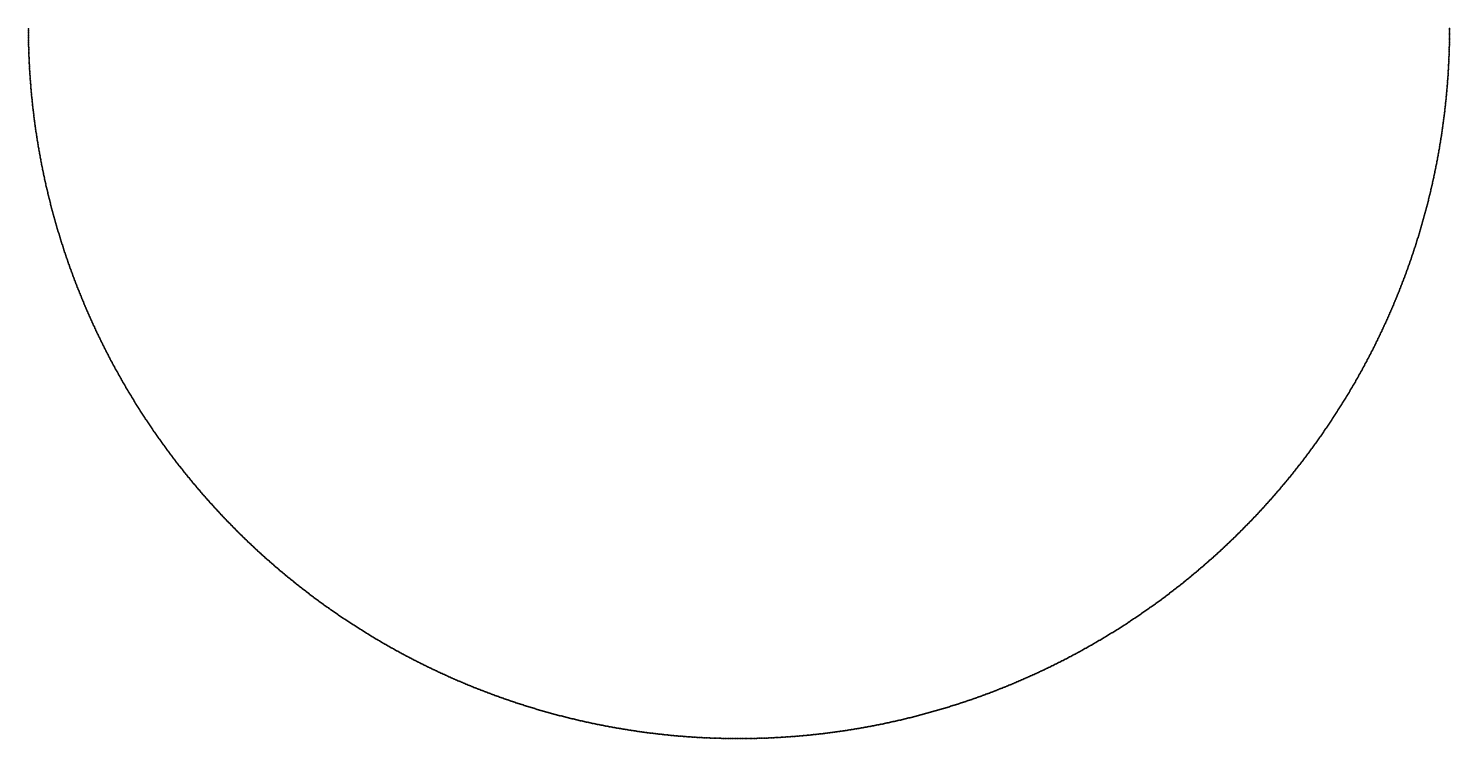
# Model space of a CAD drawing. Header units: metres. Extents: x -238 to 238, y -238 to 238.
# Drawn here: x -237.7 to 237.6, y -237.7 to -0.2 of the extents above; entities that cross this region are included whole.
import ezdxf

# ---------------------------------------------------------------- set-up
doc = ezdxf.new("R2010")
doc.units = ezdxf.units.M

msp = doc.modelspace()

# ---------------------------------------------------------------- linework, layer by layer
for p in [(-237.75, -0.3), (-237.75, -0.72), (-237.75, -1.13), (-237.74, -1.55), (-237.74, -1.96), (-237.74, -2.38), (-237.73, -2.79), (-237.73, -3.21), (-237.72, -3.62), (-237.71, -4.04), (-237.71, -4.45), (237.6, -4.72), (237.61, -3.89), (237.61, -4.31), (237.62, -3.48), (237.63, -2.23), (237.63, -2.65), (237.63, -3.06), (237.63, -3.06), (237.64, -0.57), (237.64, -0.99), (237.64, -1.4), (237.64, -1.82), (237.65, -0.16), (-237.7, -4.87), (-237.69, -5.28), (-237.68, -5.7), (-237.67, -6.11), (-237.66, -6.53), (-237.65, -6.94), (-237.64, -7.36), (-237.62, -7.77), (-237.61, -8.19), (-237.59, -8.6), (-237.58, -9.02), (-237.56, -9.43), (237.47, -9.29), (237.49, -8.87), (237.5, -8.46), (237.51, -8.04), (237.53, -7.63), (237.54, -7.21), (237.55, -6.8), (237.56, -6.38), (237.57, -5.97), (237.58, -5.55), (237.59, -5.14), (-237.55, -9.85), (-237.53, -10.26), (-237.51, -10.68), (-237.49, -11.09), (-237.47, -11.51), (-237.45, -11.92), (-237.43, -12.34), (-237.41, -12.75), (-237.38, -13.17), (-237.36, -13.58), (-237.34, -13.99), (237.22, -14.26), (237.25, -13.85), (237.27, -13.43), (237.29, -13.02), (237.32, -12.6), (237.34, -12.19), (237.36, -11.77), (237.38, -11.36), (237.4, -10.95), (237.42, -10.53), (237.44, -10.12), (237.45, -9.7), (-237.31, -14.41), (-237.29, -14.82), (-237.26, -15.24), (-237.23, -15.65), (-237.21, -16.07), (-237.18, -16.48), (-237.15, -16.89), (-237.12, -17.31), (-237.09, -17.72), (-237.06, -18.14), (-237.03, -18.55), (-236.99, -18.96), (236.9, -18.82), (236.94, -18.4), (236.97, -17.99), (237, -17.57), (237.03, -17.16), (237.06, -16.75), (237.09, -16.33), (237.12, -15.92), (237.14, -15.5), (237.17, -15.09), (237.2, -14.68), (-236.96, -19.38), (-236.93, -19.79), (-236.89, -20.21), (-236.85, -20.62), (-236.82, -21.03), (-236.78, -21.45), (-236.74, -21.86), (-236.71, -22.27), (-236.67, -22.69), (-236.63, -23.1), (-236.59, -23.51), (236.5, -23.36), (236.54, -22.95), (236.58, -22.54), (236.62, -22.13), (236.66, -21.71), (236.69, -21.3), (236.73, -20.89), (236.77, -20.47), (236.8, -20.06), (236.84, -19.64), (236.87, -19.23), (-236.54, -23.92), (-236.5, -24.34), (-236.46, -24.75), (-236.42, -25.16), (-236.37, -25.58), (-236.33, -25.99), (-236.28, -26.4), (-236.23, -26.81), (-236.19, -27.23), (-236.14, -27.64), (-236.09, -28.05), (-236.04, -28.46), (235.96, -28.32), (236.01, -27.9), (236.06, -27.49), (236.1, -27.08), (236.15, -26.67), (236.2, -26.25), (236.24, -25.84), (236.29, -25.43), (236.33, -25.02), (236.37, -24.6), (236.42, -24.19), (236.46, -23.78), (-235.99, -28.88), (-235.94, -29.29), (-235.89, -29.7), (-235.84, -30.11), (-235.78, -30.52), (-235.73, -30.93), (-235.68, -31.35), (-235.62, -31.76), (-235.57, -32.17), (-235.51, -32.58), (-235.45, -32.99), (235.31, -33.26), (235.37, -32.84), (235.43, -32.43), (235.48, -32.02), (235.54, -31.61), (235.59, -31.2), (235.65, -30.79), (235.7, -30.38), (235.75, -29.96), (235.81, -29.55), (235.86, -29.14), (235.91, -28.73), (-235.39, -33.4), (-235.34, -33.81), (-235.28, -34.22), (-235.22, -34.64), (-235.16, -35.05), (-235.09, -35.46), (-235.03, -35.87), (-234.97, -36.28), (-234.91, -36.69), (-234.84, -37.1), (-234.78, -37.51), (-234.71, -37.92), (234.63, -37.77), (234.7, -37.36), (234.76, -36.95), (234.83, -36.54), (234.89, -36.13), (234.95, -35.72), (235.01, -35.31), (235.08, -34.9), (235.14, -34.49), (235.2, -34.08), (235.25, -33.67), (-234.64, -38.33), (-234.58, -38.74), (-234.51, -39.15), (-234.44, -39.56), (-234.37, -39.96), (-234.3, -40.37), (-234.23, -40.78), (-234.16, -41.19), (-234.09, -41.6), (-234.01, -42.01), (-233.94, -42.42), (233.79, -42.68), (233.86, -42.27), (233.94, -41.86), (234.01, -41.45), (234.08, -41.05), (234.15, -40.64), (234.22, -40.23), (234.29, -39.82), (234.36, -39.41), (234.43, -39), (234.5, -38.59), (234.57, -38.18), (-233.86, -42.83), (-233.79, -43.23), (-233.71, -43.64), (-233.64, -44.05), (-233.56, -44.46), (-233.48, -44.87), (-233.4, -45.27), (-233.32, -45.68), (-233.24, -46.09), (-233.16, -46.5), (-233.08, -46.9), (-233, -47.31), (232.93, -47.16), (233.01, -46.76), (233.09, -46.35), (233.17, -45.94), (233.25, -45.54), (233.33, -45.13), (233.41, -44.72), (233.49, -44.31), (233.56, -43.91), (233.64, -43.5), (233.71, -43.09), (-232.92, -47.72), (-232.83, -48.12), (-232.75, -48.53), (-232.66, -48.94), (-232.58, -49.34), (-232.49, -49.75), (-232.4, -50.15), (-232.32, -50.56), (-232.23, -50.97), (-232.14, -51.37), (-232.05, -51.78), (-231.96, -52.18), (231.89, -52.04), (231.98, -51.63), (232.07, -51.23), (232.16, -50.82), (232.24, -50.41), (232.33, -50.01), (232.42, -49.6), (232.51, -49.2), (232.59, -48.79), (232.68, -48.38), (232.76, -47.98), (232.84, -47.57), (-231.87, -52.59), (-231.77, -52.99), (-231.68, -53.4), (-231.59, -53.8), (-231.49, -54.2), (-231.4, -54.61), (-231.3, -55.01), (-231.21, -55.42), (-231.11, -55.82), (-231.01, -56.22), (-230.91, -56.63), (-230.81, -57.03), (230.75, -56.89), (230.85, -56.48), (230.94, -56.08), (231.04, -55.68), (231.14, -55.27), (231.23, -54.87), (231.33, -54.46), (231.42, -54.06), (231.52, -53.66), (231.61, -53.25), (231.7, -52.85), (231.8, -52.44), (-230.71, -57.43), (-230.61, -57.83), (-230.51, -58.24), (-230.41, -58.64), (-230.31, -59.04), (-230.21, -59.44), (-230.1, -59.85), (-230, -60.25), (-229.89, -60.65), (-229.78, -61.05), (-229.68, -61.45), (229.5, -61.71), (229.61, -61.31), (229.72, -60.91), (229.82, -60.51), (229.93, -60.1), (230.03, -59.7), (230.14, -59.3), (230.24, -58.9), (230.34, -58.5), (230.45, -58.09), (230.55, -57.69), (230.65, -57.29), (-229.57, -61.85), (-229.46, -62.25), (-229.35, -62.65), (-229.24, -63.05), (-229.13, -63.45), (-229.02, -63.85), (-228.91, -64.25), (-228.8, -64.65), (-228.68, -65.05), (-228.57, -65.45), (-228.46, -65.85), (-228.34, -66.25), (228.16, -66.51), (228.28, -66.11), (228.39, -65.71), (228.51, -65.31), (228.62, -64.91), (228.73, -64.51), (228.85, -64.11), (228.96, -63.71), (229.07, -63.31), (229.18, -62.91), (229.29, -62.51), (229.4, -62.11), (-228.22, -66.65), (-228.11, -67.05), (-227.99, -67.45), (-227.87, -67.84), (-227.75, -68.24), (-227.63, -68.64), (-227.51, -69.04), (-227.39, -69.43), (-227.27, -69.83), (-227.15, -70.23), (-227.03, -70.62), (-226.9, -71.02), (226.72, -71.27), (226.84, -70.88), (226.97, -70.48), (227.09, -70.08), (227.21, -69.69), (227.33, -69.29), (227.45, -68.89), (227.57, -68.5), (227.69, -68.1), (227.81, -67.7), (227.93, -67.3), (228.04, -66.9), (-226.78, -71.42), (-226.65, -71.81), (-226.53, -72.21), (-226.4, -72.6), (-226.27, -73), (-226.15, -73.39), (-226.02, -73.79), (-225.89, -74.18), (-225.76, -74.58), (-225.63, -74.97), (-225.5, -75.36), (-225.37, -75.76), (225.18, -76.01), (225.31, -75.62), (225.44, -75.22), (225.57, -74.83), (225.7, -74.43), (225.83, -74.04), (225.96, -73.65), (226.09, -73.25), (226.22, -72.86), (226.34, -72.46), (226.47, -72.07), (226.59, -71.67), (-225.23, -76.15), (-225.1, -76.54), (-224.97, -76.94), (-224.83, -77.33), (-224.7, -77.72), (-224.56, -78.11), (-224.42, -78.51), (-224.29, -78.9), (-224.15, -79.29), (-224.01, -79.68), (-223.87, -80.07), (-223.73, -80.46), (223.53, -80.71), (223.67, -80.32), (223.81, -79.93), (223.95, -79.54), (224.09, -79.15), (224.23, -78.76), (224.37, -78.37), (224.5, -77.97), (224.64, -77.58), (224.77, -77.19), (224.91, -76.8), (225.04, -76.4), (-223.59, -80.85), (-223.45, -81.24), (-223.31, -81.63), (-223.16, -82.02), (-223.02, -82.41), (-222.88, -82.8), (-222.73, -83.19), (-222.58, -83.58), (-222.44, -83.97), (-222.29, -84.36), (-222.14, -84.74), (-222, -85.13), (-221.85, -85.52), (221.79, -85.38), (221.94, -84.99), (222.09, -84.61), (222.24, -84.22), (222.39, -83.83), (222.53, -83.44), (222.68, -83.05), (222.82, -82.66), (222.97, -82.27), (223.11, -81.88), (223.25, -81.49), (223.39, -81.1), (-221.7, -85.91), (-221.55, -86.29), (-221.4, -86.68), (-221.24, -87.07), (-221.09, -87.45), (-220.94, -87.84), (-220.79, -88.22), (-220.63, -88.61), (-220.48, -89), (-220.32, -89.38), (-220.16, -89.76), (-220.01, -90.15), (219.96, -90.01), (220.11, -89.63), (220.27, -89.24), (220.43, -88.86), (220.58, -88.47), (220.73, -88.09), (220.89, -87.7), (221.04, -87.31), (221.19, -86.93), (221.34, -86.54), (221.5, -86.16), (221.65, -85.77), (-219.85, -90.53), (-219.69, -90.92), (-219.53, -91.3), (-219.37, -91.68), (-219.21, -92.07), (-219.05, -92.45), (-218.89, -92.83), (-218.73, -93.21), (-218.56, -93.59), (-218.4, -93.98), (-218.24, -94.36), (-218.07, -94.74), (217.86, -94.98), (218.02, -94.6), (218.19, -94.22), (218.35, -93.84), (218.52, -93.46), (218.68, -93.08), (218.84, -92.69), (219, -92.31), (219.16, -91.93), (219.32, -91.55), (219.48, -91.16), (219.64, -90.78), (219.8, -90.4), (-217.91, -95.12), (-217.74, -95.5), (-217.57, -95.88), (-217.4, -96.26), (-217.24, -96.64), (-217.07, -97.02), (-216.9, -97.4), (-216.73, -97.78), (-216.56, -98.15), (-216.38, -98.53), (-216.21, -98.91), (-216.04, -99.29), (-215.87, -99.66), (215.82, -99.53), (215.99, -99.15), (216.17, -98.77), (216.34, -98.4), (216.51, -98.02), (216.68, -97.64), (216.85, -97.26), (217.02, -96.88), (217.19, -96.5), (217.36, -96.12), (217.53, -95.74), (217.69, -95.36), (-215.69, -100.04), (-215.52, -100.42), (-215.34, -100.79), (-215.16, -101.17), (-214.99, -101.54), (-214.81, -101.92), (-214.63, -102.29), (-214.45, -102.67), (-214.27, -103.04), (-214.09, -103.42), (-213.91, -103.79), (-213.73, -104.16), (-213.55, -104.54), (213.51, -104.4), (213.69, -104.03), (213.87, -103.66), (214.05, -103.28), (214.23, -102.91), (214.41, -102.53), (214.59, -102.16), (214.77, -101.78), (214.94, -101.41), (215.12, -101.03), (215.3, -100.66), (215.47, -100.28), (215.65, -99.9), (-213.37, -104.91), (-213.18, -105.28), (-213, -105.65), (-212.81, -106.03), (-212.63, -106.4), (-212.44, -106.77), (-212.26, -107.14), (-212.07, -107.51), (-211.88, -107.88), (-211.69, -108.25), (-211.5, -108.62), (-211.31, -108.99), (211.08, -109.22), (211.27, -108.86), (211.46, -108.49), (211.65, -108.12), (211.84, -107.75), (212.03, -107.38), (212.22, -107.01), (212.4, -106.64), (212.59, -106.26), (212.77, -105.89), (212.96, -105.52), (213.14, -105.15), (213.32, -104.78), (-211.12, -109.36), (-210.93, -109.73), (-210.74, -110.09), (-210.55, -110.46), (-210.35, -110.83), (-210.16, -111.2), (-209.97, -111.56), (-209.77, -111.93), (-209.57, -112.3), (-209.38, -112.66), (-209.18, -113.03), (-208.98, -113.39), (-208.79, -113.76), (208.55, -113.99), (208.75, -113.62), (208.95, -113.26), (209.14, -112.89), (209.34, -112.53), (209.54, -112.16), (209.73, -111.8), (209.93, -111.43), (210.12, -111.06), (210.32, -110.7), (210.51, -110.33), (210.7, -109.96), (210.89, -109.59), (-208.59, -114.12), (-208.39, -114.48), (-208.19, -114.85), (-207.99, -115.21), (-207.78, -115.57), (-207.58, -115.94), (-207.38, -116.3), (-207.18, -116.66), (-206.97, -117.02), (-206.77, -117.38), (-206.56, -117.75), (-206.36, -118.11), (-206.15, -118.47), (-205.94, -118.83), (205.91, -118.7), (206.12, -118.34), (206.32, -117.98), (206.53, -117.61), (206.73, -117.25), (206.94, -116.89), (207.14, -116.53), (207.34, -116.17), (207.55, -115.81), (207.75, -115.44), (207.95, -115.08), (208.15, -114.72), (208.35, -114.35), (-205.74, -119.18), (-205.53, -119.54), (-205.32, -119.9), (-205.11, -120.26), (-204.9, -120.62), (-204.69, -120.98), (-204.48, -121.33), (-204.26, -121.69), (-204.05, -122.05), (-203.84, -122.4), (-203.62, -122.76), (-203.41, -123.11), (-203.19, -123.47), (203.16, -123.34), (203.38, -122.99), (203.59, -122.63), (203.81, -122.27), (204.02, -121.92), (204.23, -121.56), (204.44, -121.2), (204.66, -120.85), (204.87, -120.49), (205.08, -120.13), (205.29, -119.77), (205.49, -119.41), (205.7, -119.06), (-202.98, -123.82), (-202.76, -124.18), (-202.54, -124.53), (-202.33, -124.89), (-202.11, -125.24), (-201.89, -125.59), (-201.67, -125.94), (-201.45, -126.3), (-201.23, -126.65), (-201.01, -127), (-200.79, -127.35), (-200.56, -127.7), (-200.34, -128.05), (200.09, -128.27), (200.31, -127.92), (200.53, -127.57), (200.76, -127.22), (200.98, -126.87), (201.2, -126.52), (201.42, -126.17), (201.64, -125.82), (201.86, -125.46), (202.08, -125.11), (202.3, -124.76), (202.51, -124.4), (202.73, -124.05), (202.95, -123.7), (-200.12, -128.4), (-199.89, -128.75), (-199.67, -129.1), (-199.44, -129.45), (-199.21, -129.79), (-198.99, -130.14), (-198.76, -130.49), (-198.53, -130.83), (-198.3, -131.18), (-198.07, -131.53), (-197.84, -131.87), (-197.61, -132.22), (-197.38, -132.56), (-197.15, -132.91), (197.13, -132.78), (197.36, -132.44), (197.59, -132.09), (197.82, -131.75), (198.05, -131.4), (198.28, -131.06), (198.51, -130.71), (198.73, -130.36), (198.96, -130.01), (199.19, -129.67), (199.41, -129.32), (199.64, -128.97), (199.86, -128.62), (-196.92, -133.25), (-196.69, -133.6), (-196.45, -133.94), (-196.22, -134.28), (-195.98, -134.62), (-195.75, -134.97), (-195.51, -135.31), (-195.28, -135.65), (-195.04, -135.99), (-194.8, -136.33), (-194.56, -136.67), (-194.32, -137.01), (-194.08, -137.35), (-193.84, -137.69), (193.82, -137.56), (194.06, -137.22), (194.3, -136.89), (194.54, -136.55), (194.78, -136.21), (195.02, -135.87), (195.25, -135.52), (195.49, -135.18), (195.72, -134.84), (195.96, -134.5), (196.19, -134.16), (196.43, -133.81), (196.66, -133.47), (196.89, -133.13), (-193.6, -138.02), (-193.36, -138.36), (-193.12, -138.7), (-192.88, -139.04), (-192.64, -139.37), (-192.39, -139.71), (-192.15, -140.05), (-191.9, -140.38), (-191.66, -140.72), (-191.41, -141.05), (-191.17, -141.38), (-190.92, -141.72), (-190.67, -142.05), (-190.42, -142.38), (190.15, -142.59), (190.4, -142.26), (190.65, -141.93), (190.9, -141.6), (191.14, -141.26), (191.39, -140.93), (191.64, -140.59), (191.88, -140.26), (192.13, -139.92), (192.37, -139.59), (192.61, -139.25), (192.86, -138.91), (193.1, -138.58), (193.34, -138.24), (193.58, -137.9), (-190.17, -142.72), (-189.92, -143.05), (-189.67, -143.38), (-189.42, -143.71), (-189.17, -144.04), (-188.92, -144.37), (-188.67, -144.7), (-188.42, -145.03), (-188.16, -145.36), (-187.91, -145.69), (-187.65, -146.01), (-187.4, -146.34), (-187.14, -146.67), (-186.89, -146.99), (-186.63, -147.32), (186.61, -147.2), (186.87, -146.88), (187.12, -146.55), (187.38, -146.22), (187.63, -145.89), (187.89, -145.57), (188.14, -145.24), (188.4, -144.91), (188.65, -144.58), (188.9, -144.25), (189.15, -143.92), (189.4, -143.59), (189.65, -143.26), (189.9, -142.93), (-186.37, -147.65), (-186.11, -147.97), (-185.85, -148.3), (-185.6, -148.62), (-185.34, -148.94), (-185.08, -149.27), (-184.81, -149.59), (-184.55, -149.91), (-184.29, -150.24), (-184.03, -150.56), (-183.77, -150.88), (-183.5, -151.2), (-183.24, -151.52), (-182.97, -151.84), (182.69, -152.04), (182.96, -151.72), (183.22, -151.4), (183.49, -151.08), (183.75, -150.76), (184.01, -150.44), (184.28, -150.12), (184.54, -149.8), (184.8, -149.47), (185.06, -149.15), (185.32, -148.83), (185.58, -148.5), (185.84, -148.18), (186.1, -147.85), (186.35, -147.53), (-182.71, -152.16), (-182.44, -152.48), (-182.18, -152.79), (-181.91, -153.11), (-181.64, -153.43), (-181.37, -153.75), (-181.1, -154.06), (-180.83, -154.38), (-180.56, -154.69), (-180.29, -155.01), (-180.02, -155.32), (-179.75, -155.64), (-179.48, -155.95), (-179.21, -156.27), (-178.93, -156.58), (178.65, -156.78), (178.92, -156.46), (179.2, -156.15), (179.47, -155.84), (179.74, -155.52), (180.01, -155.21), (180.28, -154.89), (180.55, -154.58), (180.82, -154.26), (181.09, -153.95), (181.36, -153.63), (181.63, -153.31), (181.89, -153), (182.16, -152.68), (182.43, -152.36), (-178.66, -156.89), (-178.39, -157.2), (-178.11, -157.51), (-177.84, -157.82), (-177.56, -158.13), (-177.28, -158.44), (-177.01, -158.75), (-176.73, -159.06), (-176.45, -159.37), (-176.17, -159.68), (-175.89, -159.99), (-175.62, -160.29), (-175.34, -160.6), (-175.05, -160.9), (-174.77, -161.21), (-174.49, -161.51), (174.48, -161.4), (174.76, -161.1), (175.04, -160.79), (175.33, -160.49), (175.61, -160.18), (175.88, -159.87), (176.16, -159.56), (176.44, -159.26), (176.72, -158.95), (177, -158.64), (177.27, -158.33), (177.55, -158.02), (177.83, -157.71), (178.1, -157.4), (178.37, -157.09), (-174.21, -161.82), (-173.93, -162.12), (-173.64, -162.43), (-173.36, -162.73), (-173.08, -163.03), (-172.79, -163.33), (-172.5, -163.64), (-172.22, -163.94), (-171.93, -164.24), (-171.65, -164.54), (-171.36, -164.84), (-171.07, -165.13), (-170.78, -165.43), (-170.49, -165.73), (-170.2, -166.03), (-169.91, -166.33), (169.91, -166.22), (170.2, -165.92), (170.49, -165.62), (170.77, -165.32), (171.06, -165.02), (171.35, -164.73), (171.64, -164.43), (171.92, -164.13), (172.21, -163.83), (172.5, -163.52), (172.78, -163.22), (173.07, -162.92), (173.35, -162.62), (173.63, -162.31), (173.92, -162.01), (174.2, -161.71), (-169.62, -166.62), (-169.33, -166.92), (-169.04, -167.21), (-168.75, -167.51), (-168.45, -167.8), (-168.16, -168.1), (-167.87, -168.39), (-167.57, -168.68), (-167.28, -168.97), (-166.98, -169.27), (-166.69, -169.56), (-166.39, -169.85), (-166.09, -170.14), (-165.8, -170.43), (-165.5, -170.72), (-165.2, -171.01), (165.2, -170.9), (165.49, -170.61), (165.79, -170.32), (166.09, -170.03), (166.39, -169.74), (166.68, -169.45), (166.98, -169.16), (167.27, -168.87), (167.57, -168.57), (167.86, -168.28), (168.16, -167.99), (168.45, -167.69), (168.74, -167.4), (169.03, -167.1), (169.32, -166.81), (169.62, -166.51), (-164.9, -171.29), (-164.6, -171.58), (-164.3, -171.87), (-164, -172.16), (-163.7, -172.44), (-163.4, -172.73), (-163.1, -173.01), (-162.8, -173.3), (-162.49, -173.58), (-162.19, -173.86), (-161.89, -174.15), (-161.58, -174.43), (-161.28, -174.71), (-160.97, -174.99), (-160.67, -175.27), (-160.36, -175.55), (-160.05, -175.83), (160.05, -175.73), (160.36, -175.45), (160.66, -175.17), (160.97, -174.89), (161.28, -174.61), (161.58, -174.32), (161.88, -174.04), (162.19, -173.76), (162.49, -173.48), (162.79, -173.19), (163.1, -172.91), (163.4, -172.62), (163.7, -172.34), (164, -172.05), (164.3, -171.76), (164.6, -171.48), (164.9, -171.19), (-159.75, -176.11), (-159.44, -176.39), (-159.13, -176.67), (-158.82, -176.95), (-158.51, -177.22), (-158.2, -177.5), (-157.89, -177.78), (-157.58, -178.05), (-157.27, -178.33), (-156.96, -178.6), (-156.65, -178.87), (-156.33, -179.15), (-156.02, -179.42), (-155.71, -179.69), (-155.39, -179.96), (-155.08, -180.24), (-154.77, -180.51), (154.77, -180.4), (155.08, -180.13), (155.4, -179.86), (155.71, -179.59), (156.02, -179.32), (156.34, -179.05), (156.65, -178.77), (156.96, -178.5), (157.27, -178.22), (157.58, -177.95), (157.89, -177.67), (158.2, -177.4), (158.51, -177.12), (158.82, -176.84), (159.13, -176.57), (159.44, -176.29), (159.75, -176.01), (-154.45, -180.78), (-154.13, -181.05), (-153.82, -181.31), (-153.5, -181.58), (-153.18, -181.85), (-152.87, -182.12), (-152.55, -182.38), (-152.23, -182.65), (-151.91, -182.92), (-151.59, -183.18), (-151.27, -183.44), (-150.95, -183.71), (-150.63, -183.97), (-150.31, -184.23), (-149.99, -184.5), (-149.66, -184.76), (-149.34, -185.02), (-149.02, -185.28), (149.02, -185.18), (149.34, -184.92), (149.67, -184.66), (149.99, -184.4), (150.31, -184.14), (150.63, -183.87), (150.95, -183.61), (151.27, -183.35), (151.59, -183.08), (151.91, -182.82), (152.23, -182.55), (152.55, -182.28), (152.87, -182.02), (153.19, -181.75), (153.5, -181.48), (153.82, -181.21), (154.14, -180.94), (154.45, -180.67), (-148.69, -185.54), (-148.37, -185.8), (-148.04, -186.06), (-147.72, -186.32), (-147.39, -186.57), (-147.07, -186.83), (-146.74, -187.09), (-146.41, -187.34), (-146.09, -187.6), (-145.76, -187.85), (-145.43, -188.11), (-145.1, -188.36), (-144.77, -188.61), (-144.44, -188.87), (-144.11, -189.12), (-143.78, -189.37), (-143.45, -189.62), (-143.12, -189.87), (-142.79, -190.12), (142.8, -190.03), (143.13, -189.78), (143.46, -189.53), (143.79, -189.27), (144.12, -189.02), (144.45, -188.77), (144.78, -188.52), (145.11, -188.26), (145.44, -188.01), (145.77, -187.76), (146.09, -187.5), (146.42, -187.25), (146.75, -186.99), (147.07, -186.73), (147.4, -186.48), (147.72, -186.22), (148.05, -185.96), (148.37, -185.7), (148.7, -185.44), (-142.46, -190.37), (-142.13, -190.62), (-141.79, -190.86), (-141.46, -191.11), (-141.13, -191.36), (-140.79, -191.6), (-140.46, -191.85), (-140.12, -192.1), (-139.79, -192.34), (-139.45, -192.58), (-139.11, -192.83), (-138.78, -193.07), (-138.44, -193.31), (-138.1, -193.55), (-137.76, -193.79), (-137.42, -194.03), (-137.09, -194.27), (-136.75, -194.51), (-136.41, -194.75), (136.08, -194.9), (136.42, -194.66), (136.76, -194.42), (137.09, -194.18), (137.43, -193.94), (137.77, -193.7), (138.11, -193.46), (138.45, -193.22), (138.78, -192.98), (139.12, -192.73), (139.46, -192.49), (139.79, -192.25), (140.13, -192), (140.46, -191.76), (140.8, -191.51), (141.13, -191.27), (141.47, -191.02), (141.8, -190.77), (142.13, -190.52), (142.47, -190.27), (-136.07, -194.99), (-135.73, -195.23), (-135.38, -195.46), (-135.04, -195.7), (-134.7, -195.93), (-134.36, -196.17), (-134.02, -196.4), (-133.67, -196.64), (-133.33, -196.87), (-132.99, -197.1), (-132.64, -197.33), (-132.3, -197.56), (-131.95, -197.8), (-131.61, -198.03), (-131.26, -198.26), (-130.91, -198.48), (-130.57, -198.71), (-130.22, -198.94), (-129.87, -199.17), (-129.52, -199.39), (-129.18, -199.62), (129.19, -199.53), (129.54, -199.31), (129.88, -199.08), (130.23, -198.85), (130.58, -198.63), (130.92, -198.4), (131.27, -198.17), (131.62, -197.94), (131.96, -197.71), (132.31, -197.48), (132.65, -197.25), (133, -197.01), (133.34, -196.78), (133.68, -196.55), (134.03, -196.31), (134.37, -196.08), (134.71, -195.84), (135.05, -195.61), (135.39, -195.37), (135.73, -195.14), (-128.83, -199.84), (-128.48, -200.07), (-128.13, -200.29), (-127.78, -200.52), (-127.43, -200.74), (-127.08, -200.96), (-126.73, -201.18), (-126.37, -201.4), (-126.02, -201.62), (-125.67, -201.84), (-125.32, -202.06), (-124.97, -202.28), (-124.61, -202.5), (-124.26, -202.72), (-123.9, -202.93), (-123.55, -203.15), (-123.19, -203.36), (-122.84, -203.58), (-122.48, -203.79), (-122.13, -204.01), (-121.77, -204.22), (121.43, -204.35), (121.79, -204.14), (122.14, -203.92), (122.5, -203.71), (122.85, -203.5), (123.21, -203.28), (123.56, -203.07), (123.92, -202.85), (124.27, -202.63), (124.63, -202.42), (124.98, -202.2), (125.33, -201.98), (125.68, -201.76), (126.04, -201.54), (126.39, -201.32), (126.74, -201.1), (127.09, -200.88), (127.44, -200.65), (127.79, -200.43), (128.14, -200.21), (128.49, -199.98), (128.84, -199.76), (-121.41, -204.43), (-121.06, -204.64), (-120.7, -204.85), (-120.34, -205.06), (-119.98, -205.27), (-119.63, -205.48), (-119.27, -205.69), (-118.91, -205.9), (-118.55, -206.11), (-118.19, -206.31), (-117.83, -206.52), (-117.47, -206.73), (-117.1, -206.93), (-116.74, -207.13), (-116.38, -207.34), (-116.02, -207.54), (-115.66, -207.74), (-115.29, -207.94), (-114.93, -208.14), (-114.57, -208.35), (-114.2, -208.54), (-113.84, -208.74), (-113.47, -208.94), (-113.11, -209.14), (113.13, -209.06), (113.49, -208.87), (113.86, -208.67), (114.22, -208.47), (114.58, -208.27), (114.95, -208.07), (115.31, -207.87), (115.67, -207.66), (116.04, -207.46), (116.4, -207.26), (116.76, -207.06), (117.12, -206.85), (117.48, -206.65), (117.84, -206.44), (118.2, -206.23), (118.56, -206.03), (118.92, -205.82), (119.28, -205.61), (119.64, -205.4), (120, -205.19), (120.36, -204.98), (120.72, -204.77), (121.07, -204.56), (-112.74, -209.34), (-112.38, -209.53), (-112.01, -209.73), (-111.65, -209.92), (-111.28, -210.12), (-110.91, -210.31), (-110.54, -210.51), (-110.18, -210.7), (-109.81, -210.89), (-109.44, -211.08), (-109.07, -211.27), (-108.7, -211.46), (-108.33, -211.65), (-107.96, -211.84), (-107.59, -212.03), (-107.22, -212.22), (-106.85, -212.4), (-106.48, -212.59), (-106.11, -212.78), (-105.74, -212.96), (-105.37, -213.14), (-104.99, -213.33), (-104.62, -213.51), (-104.25, -213.69), (-103.88, -213.88), (103.9, -213.8), (104.27, -213.62), (104.64, -213.44), (105.02, -213.26), (105.39, -213.07), (105.76, -212.89), (106.13, -212.7), (106.5, -212.52), (106.87, -212.33), (107.24, -212.14), (107.61, -211.96), (107.98, -211.77), (108.35, -211.58), (108.72, -211.39), (109.09, -211.2), (109.46, -211.01), (109.83, -210.82), (110.2, -210.62), (110.56, -210.43), (110.93, -210.24), (111.3, -210.04), (111.66, -209.85), (112.03, -209.65), (112.4, -209.46), (112.76, -209.26), (-103.5, -214.06), (-103.13, -214.24), (-102.75, -214.42), (-102.38, -214.6), (-102, -214.77), (-101.63, -214.95), (-101.25, -215.13), (-100.88, -215.3), (-100.5, -215.48), (-100.13, -215.66), (-99.75, -215.83), (-99.37, -216), (-98.99, -216.18), (-98.62, -216.35), (-98.24, -216.52), (-97.86, -216.69), (-97.48, -216.86), (-97.1, -217.03), (-96.72, -217.2), (-96.35, -217.37), (-95.97, -217.54), (-95.59, -217.71), (-95.21, -217.87), (-94.82, -218.04), (-94.44, -218.2), (-94.06, -218.37), (-93.68, -218.53), (93.32, -218.63), (93.71, -218.47), (94.09, -218.3), (94.47, -218.14), (94.85, -217.97), (95.23, -217.81), (95.61, -217.64), (95.99, -217.47), (96.37, -217.3), (96.75, -217.14), (97.13, -216.97), (97.51, -216.8), (97.88, -216.63), (98.26, -216.45), (98.64, -216.28), (99.02, -216.11), (99.39, -215.94), (99.77, -215.76), (100.15, -215.59), (100.52, -215.41), (100.9, -215.24), (101.28, -215.06), (101.65, -214.88), (102.03, -214.7), (102.4, -214.53), (102.78, -214.35), (103.15, -214.17), (103.52, -213.99), (-93.3, -218.69), (-92.92, -218.86), (-92.54, -219.02), (-92.15, -219.18), (-91.77, -219.34), (-91.39, -219.5), (-91, -219.66), (-90.62, -219.82), (-90.24, -219.98), (-89.85, -220.13), (-89.47, -220.29), (-89.08, -220.44), (-88.7, -220.6), (-88.31, -220.75), (-87.93, -220.91), (-87.54, -221.06), (-87.15, -221.21), (-86.77, -221.37), (-86.38, -221.52), (-85.99, -221.67), (-85.61, -221.82), (-85.22, -221.97), (-84.83, -222.11), (-84.44, -222.26), (-84.06, -222.41), (-83.67, -222.56), (-83.28, -222.7), (-82.89, -222.85), (-82.5, -222.99), (-82.11, -223.13), (-81.72, -223.28), (-81.33, -223.42), (81.36, -223.36), (81.75, -223.22), (82.14, -223.08), (82.53, -222.93), (82.92, -222.79), (83.31, -222.64), (83.69, -222.5), (84.08, -222.35), (84.47, -222.2), (84.86, -222.06), (85.25, -221.91), (85.63, -221.76), (86.02, -221.61), (86.41, -221.46), (86.79, -221.31), (87.18, -221.15), (87.57, -221), (87.95, -220.85), (88.34, -220.69), (88.72, -220.54), (89.11, -220.38), (89.49, -220.23), (89.88, -220.07), (90.26, -219.91), (90.64, -219.76), (91.03, -219.6), (91.41, -219.44), (91.79, -219.28), (92.18, -219.12), (92.56, -218.96), (92.94, -218.79), (-80.94, -223.56), (-80.55, -223.7), (-80.16, -223.84), (-79.77, -223.98), (-79.38, -224.12), (-78.99, -224.26), (-78.6, -224.4), (-78.2, -224.53), (-77.81, -224.67), (-77.42, -224.8), (-77.03, -224.94), (-76.63, -225.07), (-76.24, -225.21), (-75.85, -225.34), (-75.45, -225.47), (-75.06, -225.6), (-74.67, -225.73), (-74.27, -225.86), (-73.88, -225.99), (-73.48, -226.12), (-73.09, -226.25), (-72.69, -226.38), (-72.3, -226.5), (-71.9, -226.63), (-71.5, -226.75), (-71.11, -226.88), (-70.71, -227), (-70.32, -227.12), (-69.92, -227.25), (-69.52, -227.37), (-69.13, -227.49), (-68.73, -227.61), (-68.33, -227.73), (-67.93, -227.85), (-67.54, -227.97), (-67.14, -228.08), (66.77, -228.15), (67.17, -228.04), (67.57, -227.92), (67.96, -227.8), (68.36, -227.68), (68.76, -227.56), (69.16, -227.44), (69.55, -227.32), (69.95, -227.2), (70.35, -227.08), (70.74, -226.95), (71.14, -226.83), (71.53, -226.7), (71.93, -226.58), (72.33, -226.45), (72.72, -226.33), (73.12, -226.2), (73.51, -226.07), (73.91, -225.94), (74.3, -225.81), (74.69, -225.68), (75.09, -225.55), (75.48, -225.42), (75.88, -225.29), (76.27, -225.15), (76.66, -225.02), (77.05, -224.89), (77.45, -224.75), (77.84, -224.62), (78.23, -224.48), (78.62, -224.34), (79.01, -224.2), (79.41, -224.07), (79.8, -223.93), (80.19, -223.79), (80.58, -223.65), (80.97, -223.5), (-66.74, -228.2), (-66.34, -228.32), (-65.94, -228.43), (-65.54, -228.55), (-65.14, -228.66), (-64.74, -228.77), (-64.34, -228.89), (-63.94, -229), (-63.54, -229.11), (-63.14, -229.22), (-62.74, -229.33), (-62.34, -229.44), (-61.94, -229.55), (-61.54, -229.66), (-61.14, -229.76), (-60.74, -229.87), (-60.34, -229.97), (-59.94, -230.08), (-59.53, -230.18), (-59.13, -230.29), (-58.73, -230.39), (-58.33, -230.49), (-57.93, -230.59), (-57.52, -230.69), (-57.12, -230.79), (-56.72, -230.89), (-56.31, -230.99), (-55.91, -231.09), (-55.51, -231.19), (-55.1, -231.28), (-54.7, -231.38), (-54.29, -231.47), (-53.89, -231.57), (-53.49, -231.66), (-53.08, -231.76), (-52.68, -231.85), (-52.27, -231.94), (-51.87, -232.03), (-51.46, -232.12), (-51.06, -232.21), (-50.65, -232.3), (-50.25, -232.39), (-49.84, -232.47), (-49.43, -232.56), (-49.03, -232.65), (-48.62, -232.73), (-48.21, -232.82), (-47.81, -232.9), (47.84, -232.87), (48.25, -232.78), (48.65, -232.7), (49.06, -232.61), (49.47, -232.53), (49.87, -232.44), (50.28, -232.35), (50.68, -232.26), (51.09, -232.17), (51.49, -232.08), (51.9, -231.99), (52.3, -231.9), (52.71, -231.81), (53.11, -231.72), (53.52, -231.62), (53.92, -231.53), (54.33, -231.44), (54.73, -231.34), (55.14, -231.24), (55.54, -231.15), (55.94, -231.05), (56.35, -230.95), (56.75, -230.85), (57.15, -230.75), (57.55, -230.65), (57.96, -230.55), (58.36, -230.45), (58.76, -230.35), (59.16, -230.25), (59.57, -230.14), (59.97, -230.04), (60.37, -229.93), (60.77, -229.83), (61.17, -229.72), (61.57, -229.61), (61.97, -229.5), (62.37, -229.4), (62.78, -229.29), (63.18, -229.18), (63.58, -229.07), (63.98, -228.95), (64.38, -228.84), (64.77, -228.73), (65.17, -228.62), (65.57, -228.5), (65.97, -228.39), (66.37, -228.27), (-47.4, -232.98), (-46.99, -233.06), (-46.59, -233.15), (-46.18, -233.23), (-45.77, -233.31), (-45.37, -233.39), (-44.96, -233.47), (-44.55, -233.54), (-44.14, -233.62), (-43.73, -233.7), (-43.33, -233.77), (-42.92, -233.85), (-42.51, -233.92), (-42.1, -234), (-41.69, -234.07), (-41.28, -234.14), (-40.87, -234.21), (-40.47, -234.28), (-40.06, -234.36), (-39.65, -234.42), (-39.24, -234.49), (-38.83, -234.56), (-38.42, -234.63), (-38.01, -234.7), (-37.6, -234.76), (-37.19, -234.83), (-36.78, -234.89), (-36.37, -234.95), (-35.96, -235.02), (-35.55, -235.08), (-35.14, -235.14), (-34.73, -235.2), (-34.32, -235.26), (-33.91, -235.32), (-33.49, -235.38), (-33.08, -235.44), (-32.67, -235.5), (-32.26, -235.55), (-31.85, -235.61), (-31.44, -235.66), (-31.03, -235.72), (-30.62, -235.77), (-30.2, -235.82), (-29.79, -235.88), (-29.38, -235.93), (-28.97, -235.98), (-28.56, -236.03), (-28.14, -236.08), (-27.73, -236.13), (-27.32, -236.18), (-26.91, -236.22), (-26.49, -236.27), (-26.08, -236.32), (-25.67, -236.36), (-25.26, -236.4), (-24.84, -236.45), (-24.43, -236.49), (-24.02, -236.53), (-23.6, -236.57), (-23.19, -236.62), (-22.78, -236.66), (-22.36, -236.69), (-21.95, -236.73), (-21.54, -236.77), (-21.12, -236.81), (-20.71, -236.84), (-20.3, -236.88), (-19.88, -236.92), (-19.47, -236.95), (-19.06, -236.98), (-18.64, -237.02), (-18.23, -237.05), (-17.81, -237.08), (-17.4, -237.11), (-16.99, -237.14), (-16.57, -237.17), (-16.16, -237.2), (-15.74, -237.23), (-15.33, -237.25), (-14.92, -237.28), (-14.5, -237.3), (-14.09, -237.33), (-13.67, -237.35), (-13.26, -237.38), (-12.84, -237.4), (-12.43, -237.42), (-12.01, -237.44), (-11.6, -237.46), (-11.19, -237.48), (-10.77, -237.5), (-10.36, -237.52), (-9.94, -237.54), (-9.53, -237.55), (-9.11, -237.57), (-8.7, -237.59), (-8.28, -237.6), (-7.87, -237.61), (-7.45, -237.63), (-7.04, -237.64), (-6.62, -237.65), (-6.21, -237.66), (-5.79, -237.67), (-5.38, -237.68), (-4.96, -237.69), (5, -237.69), (5.41, -237.68), (5.83, -237.67), (6.24, -237.66), (6.66, -237.65), (7.07, -237.64), (7.49, -237.62), (7.9, -237.61), (8.32, -237.59), (8.73, -237.58), (9.15, -237.56), (9.56, -237.55), (9.98, -237.53), (10.39, -237.51), (10.81, -237.49), (11.22, -237.47), (11.64, -237.45), (12.05, -237.43), (12.47, -237.41), (12.88, -237.39), (13.3, -237.37), (13.71, -237.34), (14.12, -237.32), (14.54, -237.29), (14.95, -237.27), (15.37, -237.24), (15.78, -237.21), (16.2, -237.19), (16.61, -237.16), (17.02, -237.13), (17.44, -237.1), (17.85, -237.07), (18.27, -237.03), (18.68, -237), (19.09, -236.97), (19.51, -236.94), (19.92, -236.9), (20.33, -236.87), (20.75, -236.83), (21.16, -236.79), (21.57, -236.76), (21.99, -236.72), (22.4, -236.68), (22.81, -236.64), (23.23, -236.6), (23.64, -236.56), (24.05, -236.52), (24.47, -236.47), (24.88, -236.43), (25.29, -236.39), (25.7, -236.34), (26.12, -236.3), (26.53, -236.25), (26.94, -236.2), (27.35, -236.16), (27.77, -236.11), (28.18, -236.06), (28.59, -236.01), (29, -235.96), (29.42, -235.91), (29.83, -235.86), (30.24, -235.8), (30.65, -235.75), (31.06, -235.7), (31.47, -235.64), (31.89, -235.59), (32.3, -235.53), (32.71, -235.47), (33.12, -235.42), (33.53, -235.36), (33.94, -235.3), (34.35, -235.24), (34.76, -235.18), (35.17, -235.12), (35.58, -235.05), (35.99, -234.99), (36.4, -234.93), (36.81, -234.86), (37.22, -234.8), (37.63, -234.73), (38.04, -234.67), (38.45, -234.6), (38.86, -234.53), (39.27, -234.47), (39.68, -234.4), (40.09, -234.33), (40.5, -234.26), (40.91, -234.18), (41.32, -234.11), (41.73, -234.04), (42.14, -233.97), (42.54, -233.89), (42.95, -233.82), (43.36, -233.74), (43.77, -233.67), (44.18, -233.59), (44.58, -233.51), (44.99, -233.43), (45.4, -233.35), (45.81, -233.27), (46.21, -233.19), (46.62, -233.11), (47.03, -233.03), (47.43, -232.95), (-4.55, -237.7), (-4.13, -237.71), (-3.72, -237.71), (-3.3, -237.72), (-2.89, -237.73), (-2.47, -237.73), (-2.06, -237.73), (-1.64, -237.74), (-1.23, -237.74), (-0.81, -237.74), (-0.4, -237.74), (0.02, -237.74), (0.43, -237.74), (0.85, -237.74), (1.26, -237.74), (1.68, -237.74), (2.09, -237.73), (2.51, -237.73), (2.92, -237.72), (3.34, -237.72), (3.75, -237.71), (4.17, -237.71), (4.58, -237.7)]:
    msp.add_point(p)

doc.saveas('drawing.dxf')
